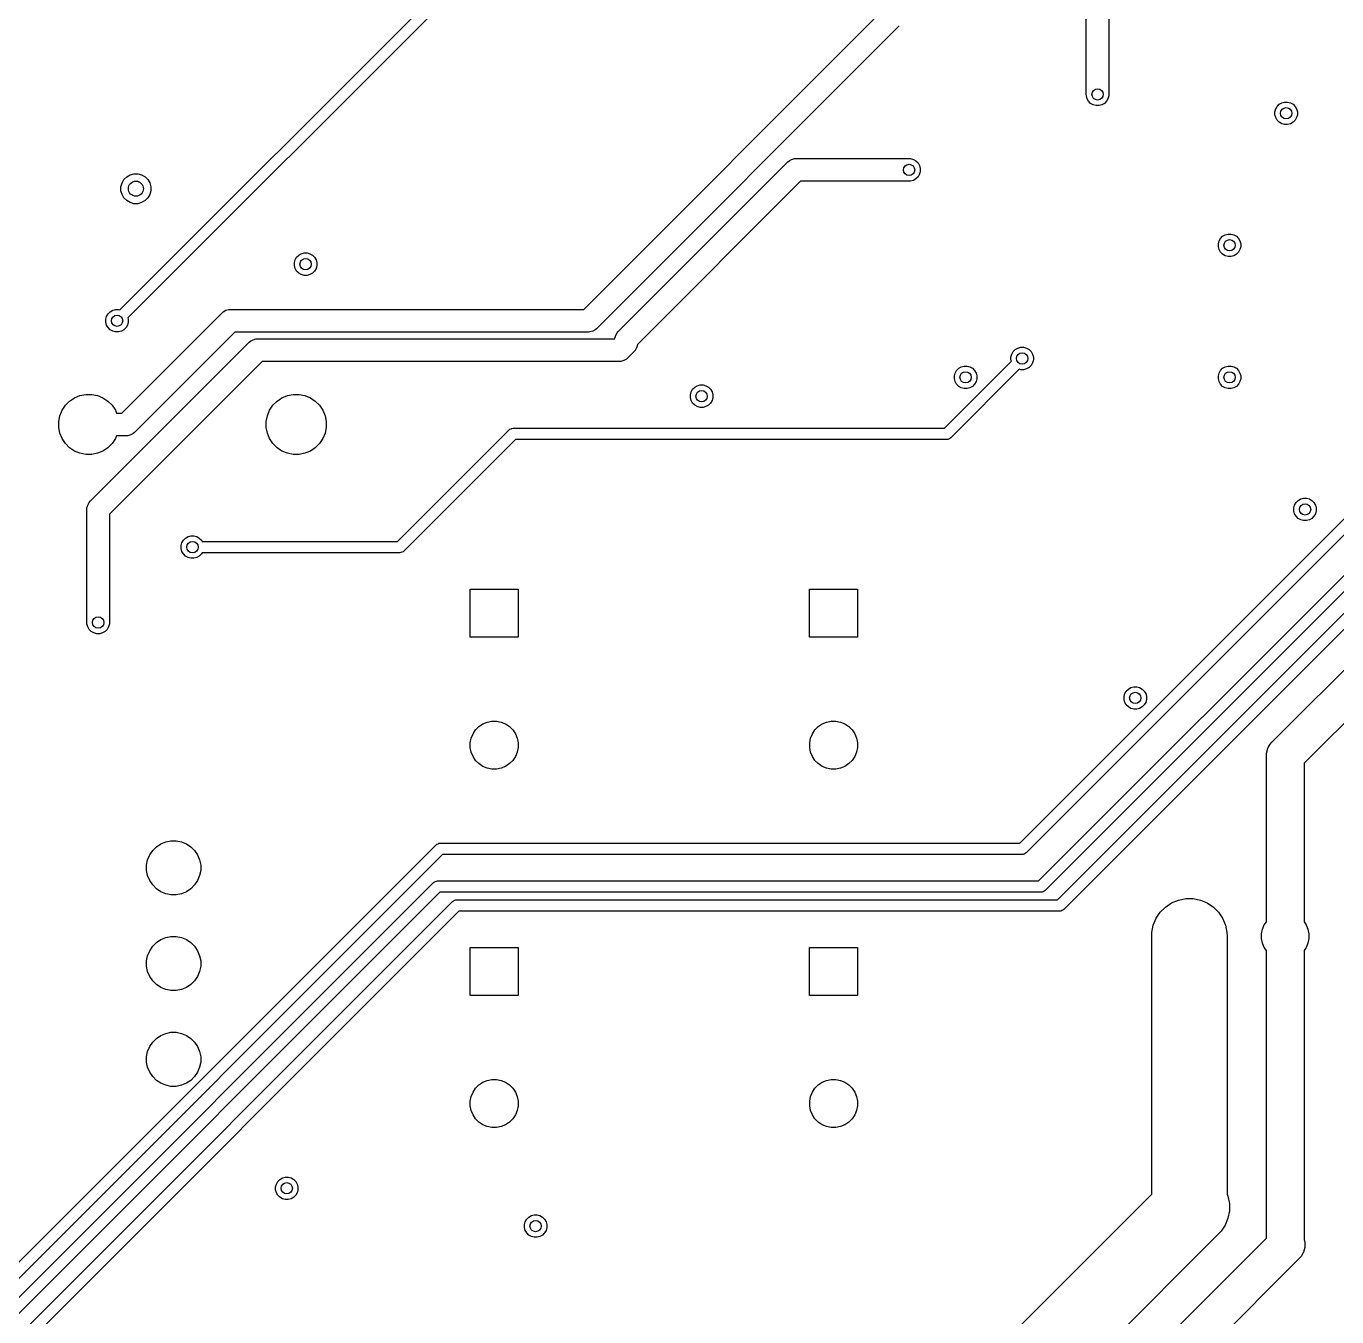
# Model space of a CAD drawing. Header units: inches. Extents: x 1.35 to 5.17, y -6.98 to -1.21.
# Drawn here: x 2.385 to 3.754, y -4.681 to -3.334 of the extents above; entities that cross this region are included whole.
import ezdxf

# ---------------------------------------------------------------- set-up
doc = ezdxf.new("R2010")
doc.units = ezdxf.units.IN
doc.header["$MEASUREMENT"] = 0
doc.layers.add('In2.Cu', color=33, linetype='CONTINUOUS', true_color=0xce7d2c)

msp = doc.modelspace()

# ---------------------------------------------------------------- linework, layer by layer
at = {"layer": 'In2.Cu', "linetype": 'CONTINUOUS'}
for p, q in [((3.4921, -3.4055), (3.4921, -3.0709)), ((3.5157, -3.0758), (3.5157, -3.4055)), ((2.4833, -3.6304), (2.8502, -3.2635)), ((2.8568, -3.2736), (2.4916, -3.6388)), ((2.9675, -3.6299), (3.2756, -3.3219)), ((3.2958, -3.3351), (2.9808, -3.6501)), ((3.2968, -3.334), (3.2958, -3.3351)), ((3.4922, -3.4071), (3.4921, -3.4055)), ((3.5157, -3.4055), (3.5156, -3.4071)), ((3.493, -3.41), (3.4922, -3.4071)), ((3.4946, -3.4127), (3.493, -3.41)), ((3.4967, -3.4149), (3.4946, -3.4127)), ((3.4994, -3.4164), (3.4967, -3.4149)), ((3.5024, -3.4172), (3.4994, -3.4164)), ((3.5055, -3.4172), (3.5024, -3.4172)), ((3.5085, -3.4164), (3.5055, -3.4172)), ((3.5111, -3.4149), (3.5085, -3.4164)), ((3.5133, -3.4127), (3.5111, -3.4149)), ((3.5148, -3.41), (3.5133, -3.4127)), ((3.5156, -3.4071), (3.5148, -3.41)), ((3.6899, -3.4207), (3.6914, -3.418)), ((3.6914, -3.418), (3.6936, -3.4158)), ((3.6936, -3.4158), (3.6963, -3.4143)), ((3.6963, -3.4143), (3.6992, -3.4135)), ((3.6992, -3.4135), (3.7023, -3.4135)), ((3.7023, -3.4135), (3.7053, -3.4143)), ((3.7053, -3.4143), (3.708, -3.4158)), ((3.708, -3.4158), (3.7102, -3.418)), ((3.7102, -3.418), (3.7117, -3.4207)), ((3.6891, -3.4237), (3.6899, -3.4207)), ((3.6891, -3.4267), (3.6891, -3.4237)), ((3.6899, -3.4297), (3.6891, -3.4267)), ((3.6914, -3.4324), (3.6899, -3.4297)), ((3.6936, -3.4346), (3.6914, -3.4324)), ((3.7102, -3.4324), (3.708, -3.4346)), ((3.7117, -3.4297), (3.7102, -3.4324)), ((3.7117, -3.4207), (3.7125, -3.4237)), ((3.7125, -3.4267), (3.7117, -3.4297)), ((3.7125, -3.4237), (3.7125, -3.4267)), ((3.6963, -3.4361), (3.6936, -3.4346)), ((3.6992, -3.4369), (3.6963, -3.4361)), ((3.7023, -3.4369), (3.6992, -3.4369)), ((3.7053, -3.4361), (3.7023, -3.4369)), ((3.708, -3.4346), (3.7053, -3.4361)), ((3.1806, -3.4759), (3.1818, -3.4749)), ((3.1818, -3.4749), (3.1845, -3.4733)), ((3.1845, -3.4733), (3.1874, -3.4725)), ((3.1874, -3.4725), (3.189, -3.4724)), ((3.189, -3.4724), (3.3071, -3.4724)), ((3.3071, -3.4724), (3.3086, -3.4725)), ((3.3086, -3.4725), (3.3116, -3.4733)), ((3.3116, -3.4733), (3.3143, -3.4749)), ((3.3143, -3.4749), (3.3165, -3.4771)), ((2.494, -3.4894), (2.4979, -3.4883)), ((2.4979, -3.4883), (2.5021, -3.4883)), ((2.5021, -3.4883), (2.506, -3.4894)), ((3.0035, -3.6531), (3.1806, -3.4759)), ((3.3165, -3.4771), (3.318, -3.4797)), ((3.318, -3.4888), (3.3165, -3.4914)), ((3.318, -3.4797), (3.3188, -3.4827)), ((3.3188, -3.4858), (3.318, -3.4888)), ((3.3188, -3.4827), (3.3188, -3.4858)), ((2.4844, -3.5019), (2.4855, -3.4979)), ((2.4844, -3.506), (2.4844, -3.5019)), ((2.4855, -3.4979), (2.4875, -3.4944)), ((2.4875, -3.4944), (2.4904, -3.4914)), ((2.4904, -3.4914), (2.494, -3.4894)), ((2.506, -3.4894), (2.5096, -3.4914)), ((2.5096, -3.4914), (2.5125, -3.4944)), ((2.5125, -3.4944), (2.5145, -3.4979)), ((2.5145, -3.4979), (2.5156, -3.5019)), ((2.5156, -3.5019), (2.5156, -3.506)), ((3.1939, -3.4961), (3.0236, -3.6664)), ((3.3071, -3.4961), (3.1939, -3.4961)), ((3.3086, -3.496), (3.3071, -3.4961)), ((3.3116, -3.4952), (3.3086, -3.496)), ((3.3143, -3.4936), (3.3116, -3.4952)), ((3.3165, -3.4914), (3.3143, -3.4936)), ((2.4855, -3.51), (2.4844, -3.506)), ((2.4875, -3.5135), (2.4855, -3.51)), ((2.4904, -3.5164), (2.4875, -3.5135)), ((2.5125, -3.5135), (2.5096, -3.5164)), ((2.5145, -3.51), (2.5125, -3.5135)), ((2.5156, -3.506), (2.5145, -3.51)), ((2.494, -3.5185), (2.4904, -3.5164)), ((2.4979, -3.5196), (2.494, -3.5185)), ((2.5021, -3.5196), (2.4979, -3.5196)), ((2.506, -3.5185), (2.5021, -3.5196)), ((2.5096, -3.5164), (2.506, -3.5185)), ((3.6308, -3.5585), (3.6324, -3.5558)), ((3.6324, -3.5558), (3.6345, -3.5536)), ((3.6345, -3.5536), (3.6372, -3.5521)), ((3.6372, -3.5521), (3.6402, -3.5513)), ((3.6402, -3.5513), (3.6433, -3.5513)), ((3.6433, -3.5513), (3.6463, -3.5521)), ((3.6463, -3.5521), (3.6489, -3.5536)), ((3.6489, -3.5536), (3.6511, -3.5558)), ((3.6511, -3.5558), (3.6526, -3.5585)), ((3.63, -3.5615), (3.6308, -3.5585)), ((3.63, -3.5645), (3.63, -3.5615)), ((3.6308, -3.5675), (3.63, -3.5645)), ((3.6324, -3.5702), (3.6308, -3.5675)), ((3.6345, -3.5724), (3.6324, -3.5702)), ((3.6511, -3.5702), (3.6489, -3.5724)), ((3.6526, -3.5675), (3.6511, -3.5702)), ((3.6526, -3.5585), (3.6534, -3.5615)), ((3.6534, -3.5645), (3.6526, -3.5675)), ((3.6534, -3.5615), (3.6534, -3.5645)), ((2.6655, -3.5811), (2.6663, -3.5782)), ((2.6655, -3.5842), (2.6655, -3.5811)), ((2.6663, -3.5872), (2.6655, -3.5842)), ((2.6663, -3.5782), (2.6678, -3.5755)), ((2.6678, -3.5755), (2.67, -3.5733)), ((2.67, -3.5733), (2.6726, -3.5718)), ((2.6726, -3.5718), (2.6756, -3.571)), ((2.6756, -3.571), (2.6787, -3.571)), ((2.6787, -3.571), (2.6817, -3.5718)), ((2.6817, -3.5718), (2.6844, -3.5733)), ((2.6844, -3.5733), (2.6865, -3.5755)), ((2.6865, -3.5755), (2.6881, -3.5782)), ((2.6881, -3.5782), (2.6889, -3.5811)), ((2.6889, -3.5842), (2.6881, -3.5872)), ((2.6889, -3.5811), (2.6889, -3.5842)), ((3.6372, -3.5739), (3.6345, -3.5724)), ((3.6402, -3.5747), (3.6372, -3.5739)), ((3.6433, -3.5747), (3.6402, -3.5747)), ((3.6463, -3.5739), (3.6433, -3.5747)), ((3.6489, -3.5724), (3.6463, -3.5739)), ((2.6678, -3.5899), (2.6663, -3.5872)), ((2.67, -3.592), (2.6678, -3.5899)), ((2.6726, -3.5936), (2.67, -3.592)), ((2.6756, -3.5944), (2.6726, -3.5936)), ((2.6787, -3.5944), (2.6756, -3.5944)), ((2.6817, -3.5936), (2.6787, -3.5944)), ((2.6844, -3.592), (2.6817, -3.5936)), ((2.6865, -3.5899), (2.6844, -3.592)), ((2.6881, -3.5872), (2.6865, -3.5899)), ((3.6859, -4.0816), (4.1708, -3.5966)), ((4.1987, -3.6244), (3.7195, -4.1036)), ((2.4686, -3.6402), (2.4694, -3.6372)), ((2.4694, -3.6372), (2.4709, -3.6345)), ((2.4709, -3.6345), (2.4731, -3.6324)), ((2.4731, -3.6324), (2.4758, -3.6308)), ((2.4758, -3.6308), (2.4788, -3.63)), ((2.4788, -3.63), (2.4819, -3.63)), ((2.4819, -3.63), (2.4833, -3.6304)), ((2.4853, -3.7382), (2.5901, -3.6334)), ((2.4916, -3.6388), (2.492, -3.6402)), ((2.5901, -3.6334), (2.5912, -3.6324)), ((2.5912, -3.6324), (2.5939, -3.6308)), ((2.5939, -3.6308), (2.5969, -3.63)), ((2.5969, -3.63), (2.5984, -3.6299)), ((2.5984, -3.6299), (2.9675, -3.6299)), ((2.4686, -3.6433), (2.4686, -3.6402)), ((2.4694, -3.6463), (2.4686, -3.6433)), ((2.4709, -3.6489), (2.4694, -3.6463)), ((2.4731, -3.6511), (2.4709, -3.6489)), ((2.4758, -3.6526), (2.4731, -3.6511)), ((2.4788, -3.6534), (2.4758, -3.6526)), ((2.4848, -3.6526), (2.4819, -3.6534)), ((2.4875, -3.6511), (2.4848, -3.6526)), ((2.4897, -3.6489), (2.4875, -3.6511)), ((2.4912, -3.6463), (2.4897, -3.6489)), ((2.492, -3.6433), (2.4912, -3.6463)), ((2.492, -3.6402), (2.492, -3.6433)), ((2.977, -3.6526), (2.974, -3.6534)), ((2.9796, -3.6511), (2.977, -3.6526)), ((2.9808, -3.6501), (2.9796, -3.6511)), ((2.4523, -3.8302), (2.6184, -3.6641)), ((2.4819, -3.6534), (2.4788, -3.6534)), ((2.6033, -3.6535), (2.4985, -3.7584)), ((2.9724, -3.6535), (2.6033, -3.6535)), ((2.6184, -3.6641), (2.6196, -3.6631)), ((2.6196, -3.6631), (2.6223, -3.6615)), ((2.6223, -3.6615), (2.6252, -3.6607)), ((2.6252, -3.6607), (2.6268, -3.6606)), ((2.6268, -3.6606), (2.9852, -3.6606)), ((2.974, -3.6534), (2.9724, -3.6535)), ((2.9852, -3.6606), (3, -3.6606)), ((3, -3.6606), (3.0001, -3.6605)), ((3.0001, -3.6599), (3.0009, -3.6569)), ((3.0001, -3.6605), (3.0001, -3.6599)), ((3.0009, -3.6569), (3.0024, -3.6542)), ((3.0024, -3.6542), (3.0035, -3.6531)), ((3.0236, -3.6664), (3.0235, -3.667)), ((3.0202, -3.6738), (3.0132, -3.6808)), ((3.0212, -3.6727), (3.0202, -3.6738)), ((3.0227, -3.67), (3.0212, -3.6727)), ((3.0235, -3.667), (3.0227, -3.67)), ((3.4135, -3.6796), (3.4143, -3.6766)), ((3.4135, -3.6826), (3.4135, -3.6796)), ((3.4143, -3.6766), (3.4158, -3.6739)), ((3.4158, -3.6739), (3.418, -3.6717)), ((3.418, -3.6717), (3.4207, -3.6702)), ((3.4207, -3.6702), (3.4237, -3.6694)), ((3.4237, -3.6694), (3.4267, -3.6694)), ((3.4267, -3.6694), (3.4297, -3.6702)), ((3.4297, -3.6702), (3.4324, -3.6717)), ((3.4324, -3.6717), (3.4346, -3.6739)), ((3.4346, -3.6739), (3.4361, -3.6766)), ((3.4361, -3.6766), (3.4369, -3.6796)), ((3.4369, -3.6796), (3.4369, -3.6826)), ((2.6317, -3.6843), (2.4724, -3.8435)), ((2.9852, -3.6843), (2.6317, -3.6843)), ((3.0048, -3.6843), (2.9852, -3.6843)), ((3.0064, -3.6842), (3.0048, -3.6843)), ((3.0094, -3.6834), (3.0064, -3.6842)), ((3.012, -3.6818), (3.0094, -3.6834)), ((3.0132, -3.6808), (3.012, -3.6818)), ((3.344, -3.7539), (3.4139, -3.6841)), ((3.4222, -3.6924), (3.3506, -3.764)), ((3.3552, -3.6963), (3.3568, -3.6936)), ((3.3568, -3.6936), (3.359, -3.6914)), ((3.359, -3.6914), (3.3616, -3.6899)), ((3.3616, -3.6899), (3.3646, -3.6891)), ((3.3646, -3.6891), (3.3677, -3.6891)), ((3.3677, -3.6891), (3.3707, -3.6899)), ((3.3707, -3.6899), (3.3733, -3.6914)), ((3.3733, -3.6914), (3.3755, -3.6936)), ((3.3755, -3.6936), (3.3771, -3.6963)), ((3.4139, -3.6841), (3.4135, -3.6826)), ((3.4237, -3.6928), (3.4222, -3.6924)), ((3.4267, -3.6928), (3.4237, -3.6928)), ((3.4297, -3.692), (3.4267, -3.6928)), ((3.4324, -3.6905), (3.4297, -3.692)), ((3.4346, -3.6883), (3.4324, -3.6905)), ((3.4361, -3.6856), (3.4346, -3.6883)), ((3.4369, -3.6826), (3.4361, -3.6856)), ((3.6308, -3.6963), (3.6324, -3.6936)), ((3.6324, -3.6936), (3.6345, -3.6914)), ((3.6345, -3.6914), (3.6372, -3.6899)), ((3.6372, -3.6899), (3.6402, -3.6891)), ((3.6402, -3.6891), (3.6433, -3.6891)), ((3.6433, -3.6891), (3.6463, -3.6899)), ((3.6463, -3.6899), (3.6489, -3.6914)), ((3.6489, -3.6914), (3.6511, -3.6936)), ((3.6511, -3.6936), (3.6526, -3.6963)), ((3.3544, -3.6992), (3.3552, -3.6963)), ((3.3544, -3.7023), (3.3544, -3.6992)), ((3.3552, -3.7053), (3.3544, -3.7023)), ((3.3568, -3.708), (3.3552, -3.7053)), ((3.3771, -3.7053), (3.3755, -3.708)), ((3.3771, -3.6963), (3.3779, -3.6992)), ((3.3779, -3.7023), (3.3771, -3.7053)), ((3.3779, -3.6992), (3.3779, -3.7023)), ((3.63, -3.6992), (3.6308, -3.6963)), ((3.63, -3.7023), (3.63, -3.6992)), ((3.6308, -3.7053), (3.63, -3.7023)), ((3.6324, -3.708), (3.6308, -3.7053)), ((3.6526, -3.7053), (3.6511, -3.708)), ((3.6526, -3.6963), (3.6534, -3.6992)), ((3.6534, -3.7023), (3.6526, -3.7053)), ((3.6534, -3.6992), (3.6534, -3.7023)), ((2.4359, -3.7222), (2.4416, -3.7199)), ((2.4416, -3.7199), (2.4477, -3.7187)), ((2.4477, -3.7187), (2.4539, -3.7187)), ((2.4539, -3.7187), (2.4599, -3.7199)), ((2.4599, -3.7199), (2.4656, -3.7222)), ((2.6525, -3.7222), (2.6582, -3.7199)), ((2.6582, -3.7199), (2.6642, -3.7187)), ((2.6642, -3.7187), (2.6704, -3.7187)), ((2.6704, -3.7187), (2.6765, -3.7199)), ((2.6765, -3.7199), (2.6822, -3.7222)), ((3.0788, -3.7189), (3.0796, -3.716)), ((3.0788, -3.722), (3.0788, -3.7189)), ((3.0796, -3.716), (3.0812, -3.7133)), ((3.0812, -3.7133), (3.0834, -3.7111)), ((3.0834, -3.7111), (3.086, -3.7096)), ((3.086, -3.7096), (3.089, -3.7088)), ((3.089, -3.7088), (3.0921, -3.7088)), ((3.0921, -3.7088), (3.0951, -3.7096)), ((3.0951, -3.7096), (3.0977, -3.7111)), ((3.0977, -3.7111), (3.0999, -3.7133)), ((3.0999, -3.7133), (3.1015, -3.716)), ((3.1015, -3.716), (3.1023, -3.7189)), ((3.1023, -3.7189), (3.1023, -3.722)), ((3.359, -3.7102), (3.3568, -3.708)), ((3.3616, -3.7117), (3.359, -3.7102)), ((3.3646, -3.7125), (3.3616, -3.7117)), ((3.3677, -3.7125), (3.3646, -3.7125)), ((3.3707, -3.7117), (3.3677, -3.7125)), ((3.3733, -3.7102), (3.3707, -3.7117)), ((3.3755, -3.708), (3.3733, -3.7102)), ((3.4228, -4.187), (3.8917, -3.718)), ((3.6345, -3.7102), (3.6324, -3.708)), ((3.6372, -3.7117), (3.6345, -3.7102)), ((3.6402, -3.7125), (3.6372, -3.7117)), ((3.6433, -3.7125), (3.6402, -3.7125)), ((3.6463, -3.7117), (3.6433, -3.7125)), ((3.6489, -3.7102), (3.6463, -3.7117)), ((3.6511, -3.708), (3.6489, -3.7102)), ((2.423, -3.7352), (2.4264, -3.73)), ((2.4264, -3.73), (2.4308, -3.7257)), ((2.4308, -3.7257), (2.4359, -3.7222)), ((2.4656, -3.7222), (2.4708, -3.7257)), ((2.4708, -3.7257), (2.4751, -3.73)), ((2.4751, -3.73), (2.4786, -3.7352)), ((2.6395, -3.7352), (2.643, -3.73)), ((2.643, -3.73), (2.6473, -3.7257)), ((2.6473, -3.7257), (2.6525, -3.7222)), ((2.6822, -3.7222), (2.6873, -3.7257)), ((2.6873, -3.7257), (2.6917, -3.73)), ((2.6917, -3.73), (2.6951, -3.7352)), ((3.0796, -3.725), (3.0788, -3.722)), ((3.0812, -3.7277), (3.0796, -3.725)), ((3.0834, -3.7298), (3.0812, -3.7277)), ((3.086, -3.7314), (3.0834, -3.7298)), ((3.089, -3.7322), (3.086, -3.7314)), ((3.0921, -3.7322), (3.089, -3.7322)), ((3.0951, -3.7314), (3.0921, -3.7322)), ((3.0977, -3.7298), (3.0951, -3.7314)), ((3.0999, -3.7277), (3.0977, -3.7298)), ((3.1015, -3.725), (3.0999, -3.7277)), ((3.1023, -3.722), (3.1015, -3.725)), ((3.9018, -3.7246), (3.4294, -4.1971)), ((2.4194, -3.7469), (2.4206, -3.7409)), ((2.4194, -3.7531), (2.4194, -3.7469)), ((2.4206, -3.7409), (2.423, -3.7352)), ((2.4786, -3.7352), (2.4798, -3.7382)), ((2.4798, -3.7382), (2.4853, -3.7382)), ((2.636, -3.7469), (2.6372, -3.7409)), ((2.636, -3.7531), (2.636, -3.7469)), ((2.6372, -3.7409), (2.6395, -3.7352)), ((2.6951, -3.7352), (2.6975, -3.7409)), ((2.6975, -3.7409), (2.6987, -3.7469)), ((2.6987, -3.7469), (2.6987, -3.7531)), ((3.4424, -4.2264), (3.926, -3.7428)), ((2.4206, -3.7591), (2.4194, -3.7531)), ((2.423, -3.7648), (2.4206, -3.7591)), ((2.4798, -3.7618), (2.4786, -3.7648)), ((2.4902, -3.7618), (2.4798, -3.7618)), ((2.4917, -3.7617), (2.4902, -3.7618)), ((2.4947, -3.7609), (2.4917, -3.7617)), ((2.4973, -3.7594), (2.4947, -3.7609)), ((2.4985, -3.7584), (2.4973, -3.7594)), ((2.6372, -3.7591), (2.636, -3.7531)), ((2.6395, -3.7648), (2.6372, -3.7591)), ((2.6975, -3.7591), (2.6951, -3.7648)), ((2.6987, -3.7531), (2.6975, -3.7591)), ((2.7731, -3.872), (2.8895, -3.7557)), ((2.8895, -3.7557), (2.8904, -3.7549)), ((2.8904, -3.7549), (2.8917, -3.7544)), ((2.8917, -3.7544), (2.8925, -3.7541)), ((2.8925, -3.7541), (2.8937, -3.7539)), ((2.8937, -3.7539), (3.344, -3.7539)), ((3.9361, -3.7495), (3.4491, -4.2365)), ((3.4621, -4.2461), (3.9508, -3.7574)), ((2.4264, -3.77), (2.423, -3.7648)), ((2.4308, -3.7743), (2.4264, -3.77)), ((2.4359, -3.7778), (2.4308, -3.7743)), ((2.4708, -3.7743), (2.4656, -3.7778)), ((2.4751, -3.77), (2.4708, -3.7743)), ((2.4786, -3.7648), (2.4751, -3.77)), ((2.643, -3.77), (2.6395, -3.7648)), ((2.6473, -3.7743), (2.643, -3.77)), ((2.6525, -3.7778), (2.6473, -3.7743)), ((2.6873, -3.7743), (2.6822, -3.7778)), ((2.6917, -3.77), (2.6873, -3.7743)), ((2.6951, -3.7648), (2.6917, -3.77)), ((2.8961, -3.7657), (2.7798, -3.8821)), ((3.3465, -3.7657), (2.8961, -3.7657)), ((3.3476, -3.7656), (3.3465, -3.7657)), ((3.3485, -3.7653), (3.3476, -3.7656)), ((3.3497, -3.7648), (3.3485, -3.7653)), ((3.3506, -3.764), (3.3497, -3.7648)), ((3.9609, -3.764), (3.4687, -4.2561)), ((2.4416, -3.7801), (2.4359, -3.7778)), ((2.4477, -3.7813), (2.4416, -3.7801)), ((2.4539, -3.7813), (2.4477, -3.7813)), ((2.4599, -3.7801), (2.4539, -3.7813)), ((2.4656, -3.7778), (2.4599, -3.7801)), ((2.6582, -3.7801), (2.6525, -3.7778)), ((2.6642, -3.7813), (2.6582, -3.7801)), ((2.6704, -3.7813), (2.6642, -3.7813)), ((2.6765, -3.7801), (2.6704, -3.7813)), ((2.6822, -3.7778), (2.6765, -3.7801)), ((2.4513, -3.8314), (2.4523, -3.8302)), ((3.7111, -3.8314), (3.7133, -3.8292)), ((3.7133, -3.8292), (3.716, -3.8277)), ((3.716, -3.8277), (3.7189, -3.8269)), ((3.7189, -3.8269), (3.722, -3.8269)), ((3.722, -3.8269), (3.725, -3.8277)), ((3.725, -3.8277), (3.7277, -3.8292)), ((3.7277, -3.8292), (3.7298, -3.8314)), ((2.4488, -3.8386), (2.4489, -3.837)), ((2.4488, -3.9567), (2.4488, -3.8386)), ((2.4489, -3.837), (2.4497, -3.8341)), ((2.4497, -3.8341), (2.4513, -3.8314)), ((2.4724, -3.8435), (2.4724, -3.9567)), ((3.7088, -3.837), (3.7096, -3.8341)), ((3.7088, -3.8401), (3.7088, -3.837)), ((3.7096, -3.8431), (3.7088, -3.8401)), ((3.7096, -3.8341), (3.7111, -3.8314)), ((3.7111, -3.8458), (3.7096, -3.8431)), ((3.7298, -3.8314), (3.7314, -3.8341)), ((3.7314, -3.8431), (3.7298, -3.8458)), ((3.7314, -3.8341), (3.7322, -3.837)), ((3.7322, -3.8401), (3.7314, -3.8431)), ((3.7322, -3.837), (3.7322, -3.8401)), ((3.7133, -3.848), (3.7111, -3.8458)), ((3.716, -3.8495), (3.7133, -3.848)), ((3.7189, -3.8503), (3.716, -3.8495)), ((3.722, -3.8503), (3.7189, -3.8503)), ((3.725, -3.8495), (3.722, -3.8503)), ((3.7277, -3.848), (3.725, -3.8495)), ((3.7298, -3.8458), (3.7277, -3.848)), ((2.5481, -3.8734), (2.5497, -3.8708)), ((2.5497, -3.8708), (2.5519, -3.8686)), ((2.5519, -3.8686), (2.5545, -3.867)), ((2.5545, -3.867), (2.5575, -3.8662)), ((2.5575, -3.8662), (2.5606, -3.8662)), ((2.5606, -3.8662), (2.5636, -3.867)), ((2.5636, -3.867), (2.5662, -3.8686)), ((2.5662, -3.8686), (2.5684, -3.8708)), ((2.5684, -3.8708), (2.5692, -3.872)), ((2.5473, -3.8764), (2.5481, -3.8734)), ((2.5473, -3.8795), (2.5473, -3.8764)), ((2.5481, -3.8825), (2.5473, -3.8795)), ((2.5497, -3.8851), (2.5481, -3.8825)), ((2.5519, -3.8873), (2.5497, -3.8851)), ((2.5684, -3.8851), (2.5662, -3.8873)), ((2.5692, -3.8839), (2.5684, -3.8851)), ((2.5692, -3.872), (2.7731, -3.872)), ((2.7756, -3.8839), (2.5692, -3.8839)), ((2.7767, -3.8837), (2.7756, -3.8839)), ((2.7776, -3.8834), (2.7767, -3.8837)), ((2.7789, -3.8829), (2.7776, -3.8834)), ((2.7798, -3.8821), (2.7789, -3.8829)), ((2.5545, -3.8889), (2.5519, -3.8873)), ((2.5575, -3.8897), (2.5545, -3.8889)), ((2.5606, -3.8897), (2.5575, -3.8897)), ((2.5636, -3.8889), (2.5606, -3.8897)), ((2.5662, -3.8873), (2.5636, -3.8889)), ((2.8489, -3.9719), (2.8489, -3.9218)), ((2.8489, -3.9218), (2.8991, -3.9218)), ((2.8991, -3.9218), (2.8991, -3.9719)), ((3.2032, -3.9719), (3.2032, -3.9218)), ((3.2032, -3.9218), (3.2534, -3.9218)), ((3.2534, -3.9218), (3.2534, -3.9719)), ((2.4489, -3.9582), (2.4488, -3.9567)), ((2.4497, -3.9612), (2.4489, -3.9582)), ((2.4513, -3.9639), (2.4497, -3.9612)), ((2.4534, -3.9661), (2.4513, -3.9639)), ((2.4561, -3.9676), (2.4534, -3.9661)), ((2.4591, -3.9684), (2.4561, -3.9676)), ((2.4651, -3.9676), (2.4622, -3.9684)), ((2.4678, -3.9661), (2.4651, -3.9676)), ((2.47, -3.9639), (2.4678, -3.9661)), ((2.4715, -3.9612), (2.47, -3.9639)), ((2.4723, -3.9582), (2.4715, -3.9612)), ((2.4724, -3.9567), (2.4723, -3.9582)), ((2.4622, -3.9684), (2.4591, -3.9684)), ((2.8991, -3.9719), (2.8489, -3.9719)), ((3.2534, -3.9719), (3.2032, -3.9719)), ((3.5316, -4.0339), (3.5324, -4.0309)), ((3.5316, -4.037), (3.5316, -4.0339)), ((3.5324, -4.0309), (3.5339, -4.0282)), ((3.5339, -4.0282), (3.5361, -4.0261)), ((3.5361, -4.0261), (3.5388, -4.0245)), ((3.5388, -4.0245), (3.5418, -4.0237)), ((3.5418, -4.0237), (3.5448, -4.0237)), ((3.5448, -4.0237), (3.5478, -4.0245)), ((3.5478, -4.0245), (3.5505, -4.0261)), ((3.5505, -4.0261), (3.5527, -4.0282)), ((3.5527, -4.0282), (3.5542, -4.0309)), ((3.5542, -4.0309), (3.555, -4.0339)), ((3.555, -4.0339), (3.555, -4.037)), ((3.5324, -4.04), (3.5316, -4.037)), ((3.5339, -4.0426), (3.5324, -4.04)), ((3.5361, -4.0448), (3.5339, -4.0426)), ((3.5388, -4.0463), (3.5361, -4.0448)), ((3.5418, -4.0471), (3.5388, -4.0463)), ((3.5448, -4.0471), (3.5418, -4.0471)), ((3.5478, -4.0463), (3.5448, -4.0471)), ((3.5505, -4.0448), (3.5478, -4.0463)), ((3.5527, -4.0426), (3.5505, -4.0448)), ((3.5542, -4.04), (3.5527, -4.0426)), ((3.555, -4.037), (3.5542, -4.04)), ((2.8581, -4.0652), (2.8622, -4.0625)), ((2.8622, -4.0625), (2.8667, -4.0606)), ((2.8667, -4.0606), (2.8716, -4.0597)), ((2.8716, -4.0597), (2.8765, -4.0597)), ((2.8765, -4.0597), (2.8813, -4.0606)), ((2.8813, -4.0606), (2.8858, -4.0625)), ((2.8858, -4.0625), (2.8899, -4.0652)), ((3.2124, -4.0652), (3.2165, -4.0625)), ((3.2165, -4.0625), (3.2211, -4.0606)), ((3.2211, -4.0606), (3.2259, -4.0597)), ((3.2259, -4.0597), (3.2308, -4.0597)), ((3.2308, -4.0597), (3.2356, -4.0606)), ((3.2356, -4.0606), (3.2402, -4.0625)), ((3.2402, -4.0625), (3.2443, -4.0652)), ((2.85, -4.0774), (2.8519, -4.0728)), ((2.8519, -4.0728), (2.8546, -4.0687)), ((2.8546, -4.0687), (2.8581, -4.0652)), ((2.8899, -4.0652), (2.8934, -4.0687)), ((2.8934, -4.0687), (2.8962, -4.0728)), ((2.8962, -4.0728), (2.898, -4.0774)), ((3.2043, -4.0774), (3.2062, -4.0728)), ((3.2062, -4.0728), (3.2089, -4.0687)), ((3.2089, -4.0687), (3.2124, -4.0652)), ((3.2443, -4.0652), (3.2477, -4.0687)), ((3.2477, -4.0687), (3.2505, -4.0728)), ((3.2505, -4.0728), (3.2524, -4.0774)), ((2.849, -4.0822), (2.85, -4.0774)), ((2.849, -4.0871), (2.849, -4.0822)), ((2.85, -4.0919), (2.849, -4.0871)), ((2.898, -4.0774), (2.899, -4.0822)), ((2.899, -4.0871), (2.898, -4.0919)), ((2.899, -4.0822), (2.899, -4.0871)), ((3.2034, -4.0822), (3.2043, -4.0774)), ((3.2034, -4.0871), (3.2034, -4.0822)), ((3.2043, -4.0919), (3.2034, -4.0871)), ((3.2524, -4.0774), (3.2533, -4.0822)), ((3.2533, -4.0871), (3.2524, -4.0919)), ((3.2533, -4.0822), (3.2533, -4.0871)), ((3.6803, -4.0929), (3.6816, -4.088)), ((3.6816, -4.088), (3.6821, -4.0871)), ((3.6821, -4.0871), (3.6842, -4.0835)), ((3.6842, -4.0835), (3.6859, -4.0816)), ((3.6842, -4.0835), (3.6842, -4.0835)), ((2.8519, -4.0965), (2.85, -4.0919)), ((2.8546, -4.1006), (2.8519, -4.0965)), ((2.8581, -4.104), (2.8546, -4.1006)), ((2.8622, -4.1068), (2.8581, -4.104)), ((2.8899, -4.104), (2.8858, -4.1068)), ((2.8934, -4.1006), (2.8899, -4.104)), ((2.8962, -4.0965), (2.8934, -4.1006)), ((2.898, -4.0919), (2.8962, -4.0965)), ((3.2062, -4.0965), (3.2043, -4.0919)), ((3.2089, -4.1006), (3.2062, -4.0965)), ((3.2124, -4.104), (3.2089, -4.1006)), ((3.2165, -4.1068), (3.2124, -4.104)), ((3.2443, -4.104), (3.2402, -4.1068)), ((3.2477, -4.1006), (3.2443, -4.104)), ((3.2505, -4.0965), (3.2477, -4.1006)), ((3.2524, -4.0919), (3.2505, -4.0965)), ((3.6801, -4.0955), (3.6803, -4.0929)), ((3.6801, -4.269), (3.6801, -4.0955)), ((3.6803, -4.0929), (3.6803, -4.0929)), ((3.7195, -4.1036), (3.7195, -4.269)), ((2.8667, -4.1087), (2.8622, -4.1068)), ((2.8716, -4.1096), (2.8667, -4.1087)), ((2.8765, -4.1096), (2.8716, -4.1096)), ((2.8813, -4.1087), (2.8765, -4.1096)), ((2.8858, -4.1068), (2.8813, -4.1087)), ((3.2211, -4.1087), (3.2165, -4.1068)), ((3.2259, -4.1096), (3.2211, -4.1087)), ((3.2308, -4.1096), (3.2259, -4.1096)), ((3.2356, -4.1087), (3.2308, -4.1096)), ((3.2402, -4.1068), (3.2356, -4.1087)), ((2.526, -4.1876), (2.5311, -4.1855)), ((2.5311, -4.1855), (2.5366, -4.1844)), ((2.5366, -4.1844), (2.5421, -4.1844)), ((2.5421, -4.1844), (2.5476, -4.1855)), ((2.5476, -4.1855), (2.5527, -4.1876)), ((2.3426, -4.6594), (2.8133, -4.1887)), ((2.82, -4.1988), (2.3493, -4.6695)), ((2.5122, -4.2044), (2.5144, -4.1992)), ((2.5144, -4.1992), (2.5175, -4.1946)), ((2.5175, -4.1946), (2.5214, -4.1907)), ((2.5214, -4.1907), (2.526, -4.1876)), ((2.5527, -4.1876), (2.5574, -4.1907)), ((2.5574, -4.1907), (2.5613, -4.1946)), ((2.5613, -4.1946), (2.5644, -4.1992)), ((2.5644, -4.1992), (2.5665, -4.2044)), ((2.8133, -4.1887), (2.8142, -4.188)), ((2.8142, -4.188), (2.8155, -4.1875)), ((2.8155, -4.1875), (2.8164, -4.1871)), ((2.8164, -4.1871), (2.8175, -4.187)), ((2.8175, -4.187), (3.4228, -4.187)), ((3.4252, -4.1988), (2.82, -4.1988)), ((3.4263, -4.1987), (3.4252, -4.1988)), ((3.4272, -4.1983), (3.4263, -4.1987)), ((3.4285, -4.1978), (3.4272, -4.1983)), ((3.4294, -4.1971), (3.4285, -4.1978)), ((2.5112, -4.2098), (2.5122, -4.2044)), ((2.5112, -4.2154), (2.5112, -4.2098)), ((2.5665, -4.2044), (2.5676, -4.2098)), ((2.5676, -4.2098), (2.5676, -4.2154)), ((2.5122, -4.2208), (2.5112, -4.2154)), ((2.5144, -4.226), (2.5122, -4.2208)), ((2.5175, -4.2306), (2.5144, -4.226)), ((2.5644, -4.226), (2.5613, -4.2306)), ((2.5665, -4.2208), (2.5644, -4.226)), ((2.5676, -4.2154), (2.5665, -4.2208)), ((2.8108, -4.2281), (2.8117, -4.2274)), ((2.8117, -4.2274), (2.8129, -4.2269)), ((2.8129, -4.2269), (2.8138, -4.2265)), ((2.8138, -4.2265), (2.815, -4.2264)), ((2.815, -4.2264), (3.4424, -4.2264)), ((2.3401, -4.6988), (2.8108, -4.2281)), ((2.8174, -4.2382), (2.3467, -4.7089)), ((2.5214, -4.2345), (2.5175, -4.2306)), ((2.526, -4.2376), (2.5214, -4.2345)), ((2.5311, -4.2397), (2.526, -4.2376)), ((2.5366, -4.2408), (2.5311, -4.2397)), ((2.5421, -4.2408), (2.5366, -4.2408)), ((2.5476, -4.2397), (2.5421, -4.2408)), ((2.5527, -4.2376), (2.5476, -4.2397)), ((2.5574, -4.2345), (2.5527, -4.2376)), ((2.5613, -4.2306), (2.5574, -4.2345)), ((3.4449, -4.2382), (2.8174, -4.2382)), ((3.446, -4.2381), (3.4449, -4.2382)), ((3.4472, -4.2376), (3.446, -4.2381)), ((3.4482, -4.2372), (3.4472, -4.2376)), ((3.4491, -4.2365), (3.4482, -4.2372)), ((2.3401, -4.7382), (2.8305, -4.2478)), ((2.8305, -4.2478), (2.8314, -4.2471)), ((2.8314, -4.2471), (2.8331, -4.2463)), ((2.8331, -4.2463), (2.8335, -4.2462)), ((2.8335, -4.2462), (2.8346, -4.2461)), ((2.8346, -4.2461), (3.4621, -4.2461)), ((3.5694, -4.259), (3.5748, -4.2536)), ((3.5748, -4.2536), (3.5812, -4.2493)), ((3.5812, -4.2493), (3.5884, -4.2463)), ((3.5884, -4.2463), (3.5959, -4.2448)), ((3.5959, -4.2448), (3.6036, -4.2448)), ((3.6036, -4.2448), (3.6112, -4.2463)), ((3.6112, -4.2463), (3.6183, -4.2493)), ((3.6183, -4.2493), (3.6248, -4.2536)), ((3.6248, -4.2536), (3.6302, -4.259)), ((2.8371, -4.2579), (2.3467, -4.7483)), ((3.4646, -4.2579), (2.8371, -4.2579)), ((3.4657, -4.2578), (3.4646, -4.2579)), ((3.4666, -4.2574), (3.4657, -4.2578)), ((3.4678, -4.2569), (3.4666, -4.2574)), ((3.4687, -4.2561), (3.4678, -4.2569)), ((3.5621, -4.2726), (3.5651, -4.2654)), ((3.5651, -4.2654), (3.5694, -4.259)), ((3.6302, -4.259), (3.6345, -4.2654)), ((3.6345, -4.2654), (3.6375, -4.2726)), ((3.5604, -4.284), (3.5606, -4.2801)), ((3.5606, -4.2801), (3.5621, -4.2726)), ((3.6375, -4.2726), (3.639, -4.2801)), ((3.639, -4.2801), (3.6392, -4.284)), ((3.6751, -4.2816), (3.6761, -4.2768)), ((3.6751, -4.2864), (3.6751, -4.2816)), ((3.6761, -4.2768), (3.6779, -4.2723)), ((3.6779, -4.2723), (3.6801, -4.269)), ((3.7195, -4.269), (3.7217, -4.2723)), ((3.7217, -4.2723), (3.7235, -4.2768)), ((3.7235, -4.2768), (3.7245, -4.2816)), ((3.7245, -4.2816), (3.7245, -4.2864)), ((2.5144, -4.2992), (2.5175, -4.2946)), ((2.5175, -4.2946), (2.5214, -4.2907)), ((2.5214, -4.2907), (2.526, -4.2876)), ((2.526, -4.2876), (2.5311, -4.2855)), ((2.5311, -4.2855), (2.5366, -4.2844)), ((2.5366, -4.2844), (2.5421, -4.2844)), ((2.5421, -4.2844), (2.5476, -4.2855)), ((2.5476, -4.2855), (2.5527, -4.2876)), ((2.5527, -4.2876), (2.5574, -4.2907)), ((2.5574, -4.2907), (2.5613, -4.2946)), ((2.5613, -4.2946), (2.5644, -4.2992)), ((2.8489, -4.346), (2.8489, -4.2958)), ((2.8489, -4.2958), (2.8991, -4.2958)), ((2.8991, -4.2958), (2.8991, -4.346)), ((3.2032, -4.346), (3.2032, -4.2958)), ((3.2032, -4.2958), (3.2534, -4.2958)), ((3.2534, -4.2958), (3.2534, -4.346)), ((3.5604, -4.5532), (3.5604, -4.284)), ((3.6392, -4.284), (3.6392, -4.5534)), ((3.6761, -4.2912), (3.6751, -4.2864)), ((3.6779, -4.2957), (3.6761, -4.2912)), ((3.6801, -4.299), (3.6779, -4.2957)), ((3.7217, -4.2957), (3.7195, -4.299)), ((3.7235, -4.2912), (3.7217, -4.2957)), ((3.7245, -4.2864), (3.7235, -4.2912)), ((2.5112, -4.3098), (2.5122, -4.3044)), ((2.5122, -4.3044), (2.5144, -4.2992)), ((2.5644, -4.2992), (2.5665, -4.3044)), ((2.5665, -4.3044), (2.5676, -4.3098)), ((3.6801, -4.5991), (3.6801, -4.299)), ((3.7195, -4.299), (3.7195, -4.6006)), ((2.5112, -4.3154), (2.5112, -4.3098)), ((2.5122, -4.3208), (2.5112, -4.3154)), ((2.5144, -4.326), (2.5122, -4.3208)), ((2.5665, -4.3208), (2.5644, -4.326)), ((2.5676, -4.3154), (2.5665, -4.3208)), ((2.5676, -4.3098), (2.5676, -4.3154)), ((2.5175, -4.3306), (2.5144, -4.326)), ((2.5214, -4.3345), (2.5175, -4.3306)), ((2.526, -4.3376), (2.5214, -4.3345)), ((2.5574, -4.3345), (2.5527, -4.3376)), ((2.5613, -4.3306), (2.5574, -4.3345)), ((2.5644, -4.326), (2.5613, -4.3306)), ((2.5311, -4.3397), (2.526, -4.3376)), ((2.5366, -4.3408), (2.5311, -4.3397)), ((2.5421, -4.3408), (2.5366, -4.3408)), ((2.5476, -4.3397), (2.5421, -4.3408)), ((2.5527, -4.3376), (2.5476, -4.3397)), ((2.8991, -4.346), (2.8489, -4.346)), ((3.2534, -4.346), (3.2032, -4.346)), ((2.5175, -4.3946), (2.5214, -4.3907)), ((2.5214, -4.3907), (2.526, -4.3876)), ((2.526, -4.3876), (2.5311, -4.3855)), ((2.5311, -4.3855), (2.5366, -4.3844)), ((2.5366, -4.3844), (2.5421, -4.3844)), ((2.5421, -4.3844), (2.5476, -4.3855)), ((2.5476, -4.3855), (2.5527, -4.3876)), ((2.5527, -4.3876), (2.5574, -4.3907)), ((2.5574, -4.3907), (2.5613, -4.3946)), ((2.5112, -4.4098), (2.5122, -4.4044)), ((2.5122, -4.4044), (2.5144, -4.3992)), ((2.5144, -4.3992), (2.5175, -4.3946)), ((2.5613, -4.3946), (2.5644, -4.3992)), ((2.5644, -4.3992), (2.5665, -4.4044)), ((2.5665, -4.4044), (2.5676, -4.4098)), ((2.5112, -4.4154), (2.5112, -4.4098)), ((2.5122, -4.4208), (2.5112, -4.4154)), ((2.5676, -4.4154), (2.5665, -4.4208)), ((2.5676, -4.4098), (2.5676, -4.4154)), ((2.5144, -4.426), (2.5122, -4.4208)), ((2.5175, -4.4306), (2.5144, -4.426)), ((2.5214, -4.4345), (2.5175, -4.4306)), ((2.5613, -4.4306), (2.5574, -4.4345)), ((2.5644, -4.426), (2.5613, -4.4306)), ((2.5665, -4.4208), (2.5644, -4.426)), ((2.526, -4.4376), (2.5214, -4.4345)), ((2.5311, -4.4397), (2.526, -4.4376)), ((2.5366, -4.4408), (2.5311, -4.4397)), ((2.5421, -4.4408), (2.5366, -4.4408)), ((2.5476, -4.4397), (2.5421, -4.4408)), ((2.5527, -4.4376), (2.5476, -4.4397)), ((2.5574, -4.4345), (2.5527, -4.4376)), ((2.8519, -4.4468), (2.8546, -4.4427)), ((2.8546, -4.4427), (2.8581, -4.4393)), ((2.8581, -4.4393), (2.8622, -4.4365)), ((2.8622, -4.4365), (2.8667, -4.4346)), ((2.8667, -4.4346), (2.8716, -4.4337)), ((2.8716, -4.4337), (2.8765, -4.4337)), ((2.8765, -4.4337), (2.8813, -4.4346)), ((2.8813, -4.4346), (2.8858, -4.4365)), ((2.8858, -4.4365), (2.8899, -4.4393)), ((2.8899, -4.4393), (2.8934, -4.4427)), ((2.8934, -4.4427), (2.8962, -4.4468)), ((3.2062, -4.4468), (3.2089, -4.4427)), ((3.2089, -4.4427), (3.2124, -4.4393)), ((3.2124, -4.4393), (3.2165, -4.4365)), ((3.2165, -4.4365), (3.2211, -4.4346)), ((3.2211, -4.4346), (3.2259, -4.4337)), ((3.2259, -4.4337), (3.2308, -4.4337)), ((3.2308, -4.4337), (3.2356, -4.4346)), ((3.2356, -4.4346), (3.2402, -4.4365)), ((3.2402, -4.4365), (3.2443, -4.4393)), ((3.2443, -4.4393), (3.2477, -4.4427)), ((3.2477, -4.4427), (3.2505, -4.4468)), ((2.849, -4.4562), (2.85, -4.4514)), ((2.849, -4.4611), (2.849, -4.4562)), ((2.85, -4.4514), (2.8519, -4.4468)), ((2.8962, -4.4468), (2.898, -4.4514)), ((2.898, -4.4514), (2.899, -4.4562)), ((2.899, -4.4562), (2.899, -4.4611)), ((3.2034, -4.4562), (3.2043, -4.4514)), ((3.2034, -4.4611), (3.2034, -4.4562)), ((3.2043, -4.4514), (3.2062, -4.4468)), ((3.2505, -4.4468), (3.2524, -4.4514)), ((3.2524, -4.4514), (3.2533, -4.4562)), ((3.2533, -4.4562), (3.2533, -4.4611)), ((2.85, -4.4659), (2.849, -4.4611)), ((2.8519, -4.4705), (2.85, -4.4659)), ((2.8546, -4.4746), (2.8519, -4.4705)), ((2.8962, -4.4705), (2.8934, -4.4746)), ((2.898, -4.4659), (2.8962, -4.4705)), ((2.899, -4.4611), (2.898, -4.4659)), ((3.2043, -4.4659), (3.2034, -4.4611)), ((3.2062, -4.4705), (3.2043, -4.4659)), ((3.2089, -4.4746), (3.2062, -4.4705)), ((3.2505, -4.4705), (3.2477, -4.4746)), ((3.2524, -4.4659), (3.2505, -4.4705)), ((3.2533, -4.4611), (3.2524, -4.4659)), ((2.8581, -4.4781), (2.8546, -4.4746)), ((2.8622, -4.4808), (2.8581, -4.4781)), ((2.8667, -4.4827), (2.8622, -4.4808)), ((2.8716, -4.4836), (2.8667, -4.4827)), ((2.8765, -4.4836), (2.8716, -4.4836)), ((2.8813, -4.4827), (2.8765, -4.4836)), ((2.8858, -4.4808), (2.8813, -4.4827)), ((2.8899, -4.4781), (2.8858, -4.4808)), ((2.8934, -4.4746), (2.8899, -4.4781)), ((3.2124, -4.4781), (3.2089, -4.4746)), ((3.2165, -4.4808), (3.2124, -4.4781)), ((3.2211, -4.4827), (3.2165, -4.4808)), ((3.2259, -4.4836), (3.2211, -4.4827)), ((3.2308, -4.4836), (3.2259, -4.4836)), ((3.2356, -4.4827), (3.2308, -4.4836)), ((3.2402, -4.4808), (3.2356, -4.4827)), ((3.2443, -4.4781), (3.2402, -4.4808)), ((3.2477, -4.4746), (3.2443, -4.4781)), ((2.6466, -4.5427), (2.6481, -4.5401)), ((2.6481, -4.5401), (2.6503, -4.5379)), ((2.6503, -4.5379), (2.653, -4.5363)), ((2.653, -4.5363), (2.6559, -4.5355)), ((2.6559, -4.5355), (2.659, -4.5355)), ((2.659, -4.5355), (2.662, -4.5363)), ((2.662, -4.5363), (2.6647, -4.5379)), ((2.6647, -4.5379), (2.6669, -4.5401)), ((2.6669, -4.5401), (2.6684, -4.5427)), ((2.6458, -4.5457), (2.6466, -4.5427)), ((2.6458, -4.5488), (2.6458, -4.5457)), ((2.6466, -4.5518), (2.6458, -4.5488)), ((2.6481, -4.5544), (2.6466, -4.5518)), ((2.6503, -4.5566), (2.6481, -4.5544)), ((2.6669, -4.5544), (2.6647, -4.5566)), ((2.6684, -4.5518), (2.6669, -4.5544)), ((2.6684, -4.5427), (2.6692, -4.5457)), ((2.6692, -4.5488), (2.6684, -4.5518)), ((2.6692, -4.5457), (2.6692, -4.5488)), ((3.2674, -4.8462), (3.5604, -4.5532)), ((3.6392, -4.5534), (3.64, -4.5555)), ((3.64, -4.5555), (3.6415, -4.5631)), ((2.653, -4.5582), (2.6503, -4.5566)), ((2.6559, -4.559), (2.653, -4.5582)), ((2.659, -4.559), (2.6559, -4.559)), ((2.662, -4.5582), (2.659, -4.559)), ((2.6647, -4.5566), (2.662, -4.5582)), ((3.6415, -4.5631), (3.6415, -4.5708)), ((2.9056, -4.5851), (2.9064, -4.5821)), ((2.9064, -4.5821), (2.908, -4.5794)), ((2.908, -4.5794), (2.9101, -4.5772)), ((2.9101, -4.5772), (2.9128, -4.5757)), ((2.9128, -4.5757), (2.9158, -4.5749)), ((2.9158, -4.5749), (2.9189, -4.5749)), ((2.9189, -4.5749), (2.9218, -4.5757)), ((2.9218, -4.5757), (2.9245, -4.5772)), ((2.9245, -4.5772), (2.9267, -4.5794)), ((2.9267, -4.5794), (2.9282, -4.5821)), ((2.9282, -4.5821), (2.929, -4.5851)), ((3.64, -4.5784), (3.6371, -4.5855)), ((3.6415, -4.5708), (3.64, -4.5784)), ((2.9056, -4.5882), (2.9056, -4.5851)), ((2.9064, -4.5911), (2.9056, -4.5882)), ((2.908, -4.5938), (2.9064, -4.5911)), ((2.9101, -4.596), (2.908, -4.5938)), ((2.9128, -4.5975), (2.9101, -4.596)), ((2.9245, -4.596), (2.9218, -4.5975)), ((2.9267, -4.5938), (2.9245, -4.596)), ((2.9282, -4.5911), (2.9267, -4.5938)), ((2.929, -4.5882), (2.9282, -4.5911)), ((2.929, -4.5851), (2.929, -4.5882)), ((3.6302, -4.5948), (3.3345, -4.8904)), ((3.6328, -4.5919), (3.6302, -4.5948)), ((3.6371, -4.5855), (3.6328, -4.5919)), ((2.8601, -5.4192), (3.6801, -4.5991)), ((2.9158, -4.5983), (2.9128, -4.5975)), ((2.9189, -4.5983), (2.9158, -4.5983)), ((2.9218, -4.5975), (2.9189, -4.5983)), ((3.7203, -4.6089), (3.719, -4.6138)), ((3.7195, -4.6006), (3.7203, -4.6037)), ((3.7203, -4.6037), (3.7203, -4.6089)), ((3.7147, -4.6202), (2.8937, -5.4412)), ((3.7164, -4.6183), (3.7147, -4.6202)), ((3.719, -4.6138), (3.7164, -4.6183))]:
    msp.add_line(p, q, dxfattribs=at)
at = {"layer": 'In2.Cu'}
for centre, radius in [((3.5039, -3.4055), 0.00591), ((3.7008, -3.4252), 0.00591), ((3.3071, -3.4843), 0.00591), ((2.5, -3.5039), 0.00787), ((3.6417, -3.563), 0.00591), ((2.6772, -3.5827), 0.00591), ((2.4803, -3.6417), 0.00591), ((3.4252, -3.6811), 0.00591), ((3.3661, -3.7008), 0.00591), ((3.6417, -3.7008), 0.00591), ((3.0906, -3.7205), 0.00591), ((3.7205, -3.8386), 0.00591), ((2.5591, -3.878), 0.00591), ((2.4606, -3.9567), 0.00591), ((3.5433, -4.0354), 0.00591), ((2.6575, -4.5472), 0.00591), ((2.9173, -4.5866), 0.00591)]:
    msp.add_circle(centre, radius, dxfattribs=at)

doc.saveas('drawing.dxf')
